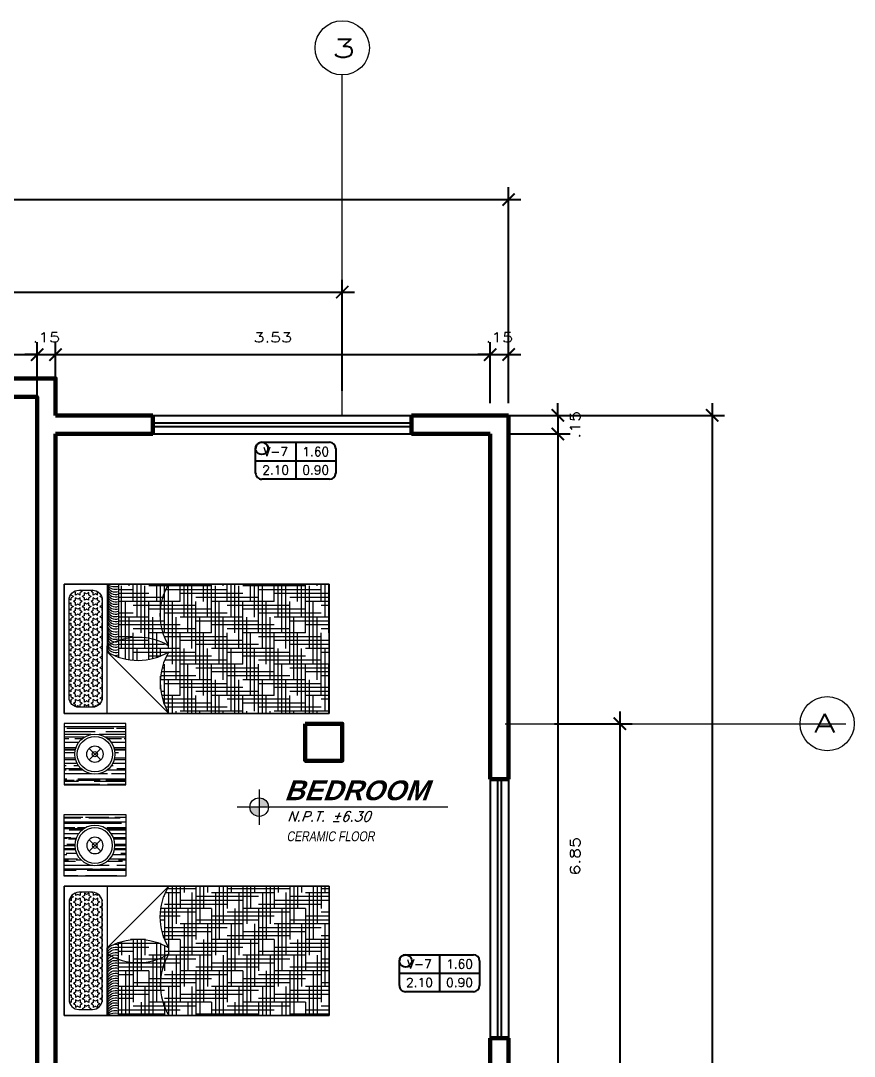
# Model space of a CAD drawing. Header units: millimetres. Extents: x 1313 to 1393.8, y 883.5 to 926.2.
# Drawn here: x 1367.6 to 1374.36, y 917.8 to 926.2 of the extents above; entities that cross this region are included whole.
import ezdxf
from ezdxf.enums import TextEntityAlignment as Align

# ---------------------------------------------------------------- set-up
doc = ezdxf.new("R2010")
doc.units = ezdxf.units.MM
for name, color, linetype, lineweight in [('ambientes', 254, 'Continuous', 25), ('columnas', 40, 'Continuous', 60), ('cotas', 87, 'Continuous', 15), ('COTNIV', 40, 'Continuous', 18), ('ejes', 147, 'Continuous', 5), ('HATCH II', 64, 'Continuous', 5), ('lineas delgadas', 252, 'Continuous', 5), ('Muros confinados', 3, 'Continuous', 60), ('Texto niveles', 4, 'Continuous', 18)]:
    doc.layers.add(name, color=color, linetype=linetype, lineweight=lineweight)
doc.layers.add('CODIGOS', color=31, linetype='Continuous')
doc.layers.add('Muebles', color=2, linetype='Continuous')
doc.styles.add('ACOT', font='simplex.shx', dxfattribs={"height": 0.08})
doc.styles.add('AMBIENTES', font='arialbd.ttf', dxfattribs={"height": 0.18})
doc.styles.add('R80-50', font='romans.shx', dxfattribs={"width": 1.3, "height": 0.08})
doc.styles.add('ROMANS', font='romans')
doc.styles.add('TITULOS', font='sanss___.ttf', dxfattribs={"height": 0.3})
doc.dimstyles.new('HORIZONTAL 1.1', dxfattribs={"dimtxt": 0.2, "dimasz": 0.1, "dimexe": 0.1, "dimexo": 0.1, "dimgap": 0.1, "dimtad": 2, "dimzin": 4, "dimdsep": 46, "dimtxsty": 'R80-50', "dimblk": 'ARCHTICK', "dimcen": 0.09, "dimdle": 0.1, "dimclrd": 256, "dimclre": 256, "dimclrt": 7, "dimaunit": 1, "dimazin": 0, "dimtfac": 1, "dimtix": 1, "dimtmove": 0, "dimatfit": 3, "dimldrblk": 'ARCHTICK', "dimfxl": 1, "dimtolj": 1, "dimtzin": 0, "dimarcsym": 0})

# ---------------------------------------------------------------- blocks, each defined once
blk = doc.blocks.new('_ArchTick')
at = {"color": 0, "const_width": 0.15}
blk.add_lwpolyline([(-0.5, -0.5), (0.5, 0.5)], dxfattribs=at)
blk = doc.blocks.new('*D443')
at = {"layer": 'cotas', "lineweight": -2, "transparency": 16777216}
for p, q in [((1371.954666263297, 922.9952182237887), (1371.954666263297, 923.0952182237887)), ((1371.555468992413, 922.9952182237887), (1372.054666263297, 922.9952182237887)), ((1371.954666263297, 922.9952182237887), (1371.954666263297, 922.8452182237877)), ((1371.555468992413, 922.8452182237877), (1372.054666263297, 922.8452182237877)), ((1371.954666263297, 922.8452182237877), (1371.954666263297, 922.7452182237877))]:
    blk.add_line(p, q, dxfattribs=at)
at = {"layer": 'Defpoints', "color": 0, "transparency": 16777216}
for p in [(1371.455468992413, 922.9952182237887), (1371.455468992413, 922.8452182237877), (1371.954666263297, 922.8452182237877)]:
    blk.add_point(p, dxfattribs=at)
at = {"layer": 'cotas', "lineweight": -2, "transparency": 16777216, "xscale": 0.1, "yscale": 0.1, "zscale": 0.1}
for p, rotation in [((1371.954666263297, 922.9952182237887), 270), ((1371.954666263297, 922.8452182237877), 90)]:
    blk.add_blockref('_ArchTick', p, dxfattribs=dict(at, rotation=rotation))
at = {"layer": 'cotas', "color": 7, "transparency": 16777216, "insert": (1372.094666263297, 922.9202182237875), "char_height": 0.08, "attachment_point": 5, "rotation": 90, "style": 'R80-50'}
blk.add_mtext('\\A1;.15', dxfattribs=at)
blk = doc.blocks.new('*D454')
at = {"layer": 'cotas', "lineweight": -2, "transparency": 16777216}
for p, q in [((1364.205468992412, 923.0952182237887), (1364.205468992412, 924.0952877576655)), ((1370.205468992412, 923.1952182237882), (1370.205468992412, 924.0952877576655)), ((1364.105468992412, 923.9952877576654), (1370.305468992412, 923.9952877576654))]:
    blk.add_line(p, q, dxfattribs=at)
at = {"layer": 'Defpoints', "color": 0, "transparency": 16777216}
for p in [(1370.205468992412, 923.9952877576654), (1370.205468992412, 923.0952182237882), (1364.205468992412, 922.9952182237887)]:
    blk.add_point(p, dxfattribs=at)
at = {"layer": 'cotas', "lineweight": -2, "transparency": 16777216, "xscale": 0.1, "yscale": 0.1, "zscale": 0.1, "rotation": 180}
blk.add_blockref('_ArchTick', (1364.205468992412, 923.9952877576654), dxfattribs=at)
at = {"layer": 'cotas', "lineweight": -2, "transparency": 16777216, "xscale": 0.1, "yscale": 0.1, "zscale": 0.1}
blk.add_blockref('_ArchTick', (1370.205468992412, 923.9952877576654), dxfattribs=at)
at = {"layer": 'cotas', "color": 7, "transparency": 16777216, "insert": (1367.205468992412, 924.1352877576654), "char_height": 0.08, "attachment_point": 5, "style": 'R80-50'}
blk.add_mtext('\\A1;6.00', dxfattribs=at)
blk = doc.blocks.new('*D455')
at = {"layer": 'cotas', "lineweight": -2, "transparency": 16777216}
for p, q in [((1358.205468992412, 923.0952182237887), (1358.205468992412, 924.8452877576655)), ((1371.555468992412, 923.0952182237892), (1371.555468992412, 924.8452877576655)), ((1358.105468992412, 924.7452877576654), (1371.655468992412, 924.7452877576654))]:
    blk.add_line(p, q, dxfattribs=at)
at = {"layer": 'Defpoints', "color": 0, "transparency": 16777216}
for p in [(1371.555468992412, 924.7452877576654), (1358.205468992412, 922.9952182237887), (1371.555468992412, 922.9952182237892)]:
    blk.add_point(p, dxfattribs=at)
at = {"layer": 'cotas', "lineweight": -2, "transparency": 16777216, "xscale": 0.1, "yscale": 0.1, "zscale": 0.1, "rotation": 180}
blk.add_blockref('_ArchTick', (1358.205468992412, 924.7452877576654), dxfattribs=at)
at = {"layer": 'cotas', "lineweight": -2, "transparency": 16777216, "xscale": 0.1, "yscale": 0.1, "zscale": 0.1}
blk.add_blockref('_ArchTick', (1371.555468992412, 924.7452877576654), dxfattribs=at)
at = {"layer": 'cotas', "color": 7, "transparency": 16777216, "insert": (1364.205468992412, 925.0000202679535), "char_height": 0.3, "attachment_point": 5, "style": 'TITULOS'}
blk.add_mtext('\\A1;13.35', dxfattribs=at)
blk = doc.blocks.new('*D457')
at = {"layer": 'cotas', "lineweight": -2, "transparency": 16777216}
for p, q in [((1364.205468992412, 923.0952182237887), (1364.205468992412, 923.5884435269139)), ((1367.730468992411, 923.0952182237892), (1367.730468992411, 923.5884435269139)), ((1364.105468992412, 923.4884435269139), (1367.83046899241, 923.4884435269139))]:
    blk.add_line(p, q, dxfattribs=at)
at = {"layer": 'Defpoints', "color": 0, "transparency": 16777216}
for p in [(1367.730468992411, 923.4884435269139), (1364.205468992412, 922.9952182237887), (1367.730468992411, 922.9952182237892)]:
    blk.add_point(p, dxfattribs=at)
at = {"layer": 'cotas', "lineweight": -2, "transparency": 16777216, "xscale": 0.1, "yscale": 0.1, "zscale": 0.1, "rotation": 180}
blk.add_blockref('_ArchTick', (1364.205468992412, 923.4884435269139), dxfattribs=at)
at = {"layer": 'cotas', "lineweight": -2, "transparency": 16777216, "xscale": 0.1, "yscale": 0.1, "zscale": 0.1}
blk.add_blockref('_ArchTick', (1367.730468992411, 923.4884435269139), dxfattribs=at)
at = {"layer": 'cotas', "color": 7, "transparency": 16777216, "insert": (1365.967968992411, 923.6284435269139), "char_height": 0.08, "attachment_point": 5, "style": 'R80-50'}
blk.add_mtext('\\A1;3.53', dxfattribs=at)
blk = doc.blocks.new('*D458')
at = {"layer": 'cotas', "lineweight": -2, "transparency": 16777216}
for p, q in [((1367.730468992411, 923.0952182237892), (1367.730468992411, 923.5884435269139)), ((1367.880468992412, 923.0952182237883), (1367.880468992412, 923.5884435269139)), ((1367.730468992411, 923.4884435269139), (1367.630468992411, 923.4884435269139)), ((1367.730468992411, 923.4884435269139), (1367.880468992412, 923.4884435269139)), ((1367.880468992412, 923.4884435269139), (1367.980468992411, 923.4884435269139))]:
    blk.add_line(p, q, dxfattribs=at)
at = {"layer": 'Defpoints', "color": 0, "transparency": 16777216}
for p in [(1367.880468992412, 923.4884435269139), (1367.730468992411, 922.9952182237892), (1367.880468992412, 922.9952182237882)]:
    blk.add_point(p, dxfattribs=at)
at = {"layer": 'cotas', "lineweight": -2, "transparency": 16777216, "xscale": 0.1, "yscale": 0.1, "zscale": 0.1}
blk.add_blockref('_ArchTick', (1367.730468992411, 923.4884435269139), dxfattribs=at)
at = {"layer": 'cotas', "lineweight": -2, "transparency": 16777216, "xscale": 0.1, "yscale": 0.1, "zscale": 0.1, "rotation": 180}
blk.add_blockref('_ArchTick', (1367.880468992412, 923.4884435269139), dxfattribs=at)
at = {"layer": 'cotas', "color": 7, "transparency": 16777216, "insert": (1367.805468992411, 923.6284435269139), "char_height": 0.08, "attachment_point": 5, "style": 'R80-50'}
blk.add_mtext('\\A1;.15', dxfattribs=at)
blk = doc.blocks.new('*D459')
at = {"layer": 'cotas', "lineweight": -2, "transparency": 16777216}
for p, q in [((1367.880468992412, 923.0952182237883), (1367.880468992412, 923.5884435269139)), ((1371.405468992412, 923.0952182237892), (1371.405468992412, 923.5884435269139)), ((1367.780468992412, 923.4884435269139), (1371.505468992412, 923.4884435269139))]:
    blk.add_line(p, q, dxfattribs=at)
at = {"layer": 'Defpoints', "color": 0, "transparency": 16777216}
for p in [(1371.405468992412, 923.4884435269139), (1367.880468992412, 922.9952182237882), (1371.405468992412, 922.9952182237892)]:
    blk.add_point(p, dxfattribs=at)
at = {"layer": 'cotas', "lineweight": -2, "transparency": 16777216, "xscale": 0.1, "yscale": 0.1, "zscale": 0.1, "rotation": 180}
blk.add_blockref('_ArchTick', (1367.880468992412, 923.4884435269139), dxfattribs=at)
at = {"layer": 'cotas', "lineweight": -2, "transparency": 16777216, "xscale": 0.1, "yscale": 0.1, "zscale": 0.1}
blk.add_blockref('_ArchTick', (1371.405468992412, 923.4884435269139), dxfattribs=at)
at = {"layer": 'cotas', "color": 7, "transparency": 16777216, "insert": (1369.642968992412, 923.6284435269139), "char_height": 0.08, "attachment_point": 5, "style": 'R80-50'}
blk.add_mtext('\\A1;3.53', dxfattribs=at)
blk = doc.blocks.new('*D460')
at = {"layer": 'cotas', "lineweight": -2, "transparency": 16777216}
for p, q in [((1371.405468992412, 923.0952182237892), (1371.405468992412, 923.5884435269139)), ((1371.555468992412, 923.0952182237892), (1371.555468992412, 923.5884435269139)), ((1371.405468992412, 923.4884435269139), (1371.305468992412, 923.4884435269139)), ((1371.405468992412, 923.4884435269139), (1371.555468992412, 923.4884435269139)), ((1371.555468992412, 923.4884435269139), (1371.655468992412, 923.4884435269139))]:
    blk.add_line(p, q, dxfattribs=at)
at = {"layer": 'Defpoints', "color": 0, "transparency": 16777216}
for p in [(1371.555468992412, 923.4884435269139), (1371.405468992412, 922.9952182237892), (1371.555468992412, 922.9952182237892)]:
    blk.add_point(p, dxfattribs=at)
at = {"layer": 'cotas', "lineweight": -2, "transparency": 16777216, "xscale": 0.1, "yscale": 0.1, "zscale": 0.1}
blk.add_blockref('_ArchTick', (1371.405468992412, 923.4884435269139), dxfattribs=at)
at = {"layer": 'cotas', "lineweight": -2, "transparency": 16777216, "xscale": 0.1, "yscale": 0.1, "zscale": 0.1, "rotation": 180}
blk.add_blockref('_ArchTick', (1371.555468992412, 923.4884435269139), dxfattribs=at)
at = {"layer": 'cotas', "color": 7, "transparency": 16777216, "insert": (1371.480468992412, 923.6284435269139), "char_height": 0.08, "attachment_point": 5, "style": 'R80-50'}
blk.add_mtext('\\A1;.15', dxfattribs=at)
blk = doc.blocks.new('*D464')
at = {"layer": 'cotas', "lineweight": -2, "transparency": 16777216}
for p, q in [((1371.954666263297, 922.9452182237877), (1371.954666263297, 915.8952182237882)), ((1371.555468992413, 922.8452182237877), (1372.054666263297, 922.8452182237877)), ((1371.755468992412, 915.9952182237882), (1372.054666263297, 915.9952182237882))]:
    blk.add_line(p, q, dxfattribs=at)
at = {"layer": 'Defpoints', "color": 0, "transparency": 16777216}
for p in [(1371.455468992413, 922.8452182237877), (1371.655468992413, 915.9952182237882), (1371.954666263297, 915.9952182237882)]:
    blk.add_point(p, dxfattribs=at)
at = {"layer": 'cotas', "lineweight": -2, "transparency": 16777216, "xscale": 0.1, "yscale": 0.1, "zscale": 0.1}
for p, rotation in [((1371.954666263297, 922.8452182237877), 90), ((1371.954666263297, 915.9952182237882), 270)]:
    blk.add_blockref('_ArchTick', p, dxfattribs=dict(at, rotation=rotation))
at = {"layer": 'cotas', "color": 7, "transparency": 16777216, "insert": (1372.094666263297, 919.4202182237873), "char_height": 0.08, "attachment_point": 5, "rotation": 90, "style": 'R80-50'}
blk.add_mtext('\\A1;6.85', dxfattribs=at)
blk = doc.blocks.new('*D474')
at = {"layer": 'cotas', "lineweight": -2, "transparency": 16777216}
for p, q in [((1372.456654278026, 920.5952182237883), (1372.456654278026, 914.3952182237882)), ((1371.927897837847, 920.4952182237882), (1372.556654278026, 920.4952182237882)), ((1371.927897837838, 914.4952182237882), (1372.556654278026, 914.4952182237882))]:
    blk.add_line(p, q, dxfattribs=at)
at = {"layer": 'Defpoints', "color": 0, "transparency": 16777216}
for p in [(1371.827897837847, 920.4952182237882), (1371.827897837838, 914.4952182237882), (1372.456654278026, 914.4952182237882)]:
    blk.add_point(p, dxfattribs=at)
at = {"layer": 'cotas', "lineweight": -2, "transparency": 16777216, "xscale": 0.1, "yscale": 0.1, "zscale": 0.1}
for p, rotation in [((1372.456654278026, 920.4952182237882), 90), ((1372.456654278026, 914.4952182237882), 270)]:
    blk.add_blockref('_ArchTick', p, dxfattribs=dict(at, rotation=rotation))
at = {"layer": 'cotas', "color": 7, "transparency": 16777216, "insert": (1372.596654278027, 917.4952182237876), "char_height": 0.08, "attachment_point": 5, "rotation": 90, "style": 'R80-50'}
blk.add_mtext('\\A1;6.00', dxfattribs=at)
blk = doc.blocks.new('*D476')
at = {"layer": 'cotas', "lineweight": -2, "transparency": 16777216}
for p, q in [((1373.206654278026, 923.0952182237883), (1373.206654278026, 908.3952182237878)), ((1371.927897837847, 922.9952182237882), (1373.306654278026, 922.9952182237882)), ((1371.927897837849, 908.4952182237878), (1373.306654278026, 908.4952182237878))]:
    blk.add_line(p, q, dxfattribs=at)
at = {"layer": 'Defpoints', "color": 0, "transparency": 16777216}
for p in [(1371.827897837847, 922.9952182237882), (1371.827897837849, 908.4952182237878), (1373.206654278026, 908.4952182237878)]:
    blk.add_point(p, dxfattribs=at)
at = {"layer": 'cotas', "lineweight": -2, "transparency": 16777216, "xscale": 0.1, "yscale": 0.1, "zscale": 0.1}
for p, rotation in [((1373.206654278026, 922.9952182237882), 90), ((1373.206654278026, 908.4952182237878), 270)]:
    blk.add_blockref('_ArchTick', p, dxfattribs=dict(at, rotation=rotation))
at = {"layer": 'cotas', "color": 7, "transparency": 16777216, "insert": (1373.346654278027, 915.7452182237873), "char_height": 0.08, "attachment_point": 5, "rotation": 90, "style": 'R80-50'}
blk.add_mtext('\\A1;14.50', dxfattribs=at)
blk = doc.blocks.new('VANOS')
at = {"color": 2}
for p, q in [((-0.3250000000000171, -0.100000000000005), (-0.3250000000000171, 0.09999999999999964)), ((-0.2749999999999915, 0.1499999999999968), (0.2750000000000057, 0.1500000000000004)), ((0, 0.1499999999999986), (0, -0.1500000000000021)), ((0.3250000000000028, 0.09999999999999964), (0.3250000000000028, -0.09999999999999787)), ((-0.3250000000000028, 0), (0.3250000000000028, 0)), ((0.2749999999999915, -0.1500000000000039), (-0.2750000000000057, -0.1500000000000039))]:
    blk.add_line(p, q, dxfattribs=at)
for centre, radius, start, end in [((-0.2750000000000057, 0.1000000000000014), 0.04999999999999716, 180, 180.000000000001), ((-0.2749999999999915, 0.1000000000000014), 0.05, 90, 180), ((0.2750000000000057, 0.1000000000000014), 0.04999999999999805, 90, 90), ((0.2750000000000057, 0.09999999999999787), 0.05, 0, 89.99999999999984), ((-0.2750000000000057, -0.1000000000000014), 0.04999999999999893, 179.999999999998, 270), ((0.2749999999999915, -0.1000000000000014), 0.05000000000000071, 270.0000000000041, 4.071109992273244e-12)]:
    blk.add_arc(centre, radius, start, end, dxfattribs=at)
at = {"color": 3, "style": 'ROMANS'}
for tag, p in [('VANO', (-0.1625000000000085, 0.07499999999999751)), ('ALFEIZAR', (0.1625000000000085, 0.07500000000000107)), ('ANCHO', (-0.1624999999999943, -0.07500000000000107)), ('ALTURA', (0.1625000000000085, -0.07499999999999929))]:
    blk.add_attdef(tag, text='', height=0.0725, dxfattribs=at).set_placement(p, align=Align.MIDDLE)
blk = doc.blocks.new('CAMA_1P')
h = blk.add_hatch()
h.set_pattern_fill('AR-RROOF', color=44, scale=0.0025, angle=90, style=0)
h.set_pattern_definition([(90, (-119.9135624076709, -194.1806122547768), (-0.06349999999999999, 0.1397), [0.9525, -0.127, 0.3175, -0.0635]), (90, (-119.9453124076709, -194.0961572547768), (-0.08445499999999999, -0.0635), [0.1905, -0.020955, 0.381, -0.047625]), (90, (-119.9675374076709, -194.1488622547768), (-0.04254499999999998, 0.3302), [0.508, -0.0889, 0.254, -0.0635])])
edge = h.paths.add_edge_path(flags=16)
edge.add_arc((0.25, -0.25), 0.1627505427101749, 0, 360)
h.paths.add_polyline_path([(0.5, 0), (0, 0), (0, -0.5), (0.5, -0.5)])
h = blk.add_hatch()
h.set_pattern_fill('STARS', color=256, scale=0.0065, style=0)
h.set_pattern_definition([(0, (-119.9135624076709, -191.3469539168526), (0, 0.03574519), [0.0206375, -0.0206375]), (59.99999999999999, (-119.9135624076709, -191.3469539168526), (-0.03095624260310147, 0.017872595), [0.0206375, -0.0206375]), (120, (-119.9032436576709, -191.3290813218526), (-0.03095624260310147, -0.01787259499999999), [0.0206375, -0.0206375])])
edge = h.paths.add_edge_path()
edge.add_line((1.500000000000014, -0.3100000000000307), (0.7099999999999937, -0.3100000000000307))
edge.add_arc((0.710000000000008, -0.2300000000000182), 0.0800000000000125, 180, 269.9999999999898, ccw=False)
edge.add_line((0.6299999999999955, -0.2300000000000182), (0.6299999999999955, -0.120000000000033))
edge.add_arc((0.710000000000008, -0.120000000000033), 0.0800000000000125, 90.00000000001017, 180, ccw=False)
edge.add_line((0.7099999999999937, -0.04000000000002046), (1.5, -0.03999999999999204))
edge.add_arc((1.5, -0.1200000000000045), 0.0800000000000125, 0, 90, ccw=False)
edge.add_line((1.579999999999998, -0.1200000000000045), (1.580000000000013, -0.2300000000000182))
edge.add_arc((1.5, -0.2300000000000466), 0.0800000000000125, -89.99999999998983, 2.029310053330846e-11, ccw=False)
h = blk.add_hatch()
h.set_pattern_fill('HOUND', color=37, scale=0.02, style=0)
h.set_pattern_definition([(0, (-119.9135624076709, -191.3469539168526), (0.127, 0.03175), [0.508, -0.254]), (90, (-119.9135624076709, -191.3469539168526), (-0.03175000000000001, -0.127), [0.508, -0.254])])
h.paths.add_polyline_path([(1.629999999999981, -0.4410709366600827), (1.036989332130702, -0.4410709366600543, 0.2242620617139695), (1.07999999999997, -0.8500000000000796, 0.2800000000001218), (0.5799999999999983, -0.8500000000000512), (0.5800000000000125, -2.149999999999977), (1.629999999999995, -2.150000000000006)])
for p, q in [((0.5799999999999983, -0.8500000000000227), (1.079999999999998, -0.3500000000000227)), ((1.628928241063122, -0.4410709366600543), (1.036989332130702, -0.4410709366600543))]:
    blk.add_line(p, q)
at = {"color": 44}
blk.add_lwpolyline([(0.5, 0), (0, 0), (0, -0.5), (0.5, -0.5)], close=True, dxfattribs=at)
blk.add_lwpolyline([(1.629999999999995, -2.150000000000006), (0.5799999999999983, -2.150000000000006), (0.5799999999999983, 0), (1.629999999999995, 0)], close=True)
for points in [[(1.500000000000014, -0.3100000000000307), (0.7099999999999937, -0.3100000000000307, -0.414213562373095), (0.6299999999999955, -0.2300000000000182), (0.6299999999999955, -0.120000000000033, -0.414213562373095), (0.7099999999999937, -0.04000000000002046), (1.5, -0.03999999999999204, -0.414213562373095), (1.579999999999998, -0.1200000000000045), (1.580000000000013, -0.2300000000000182, -0.414213562373095)], [(0.5799999999999983, -0.8500000000000227), (0.5799999999999983, -2.150000000000006), (1.629999999999995, -2.150000000000006), (1.629999999999995, -0.3500000000000227), (1.080000000000027, -0.3500000000000512, 0.2800000000001179), (1.079999999999956, -0.8500000000000512, 0.2800000000001124)]]:
    blk.add_lwpolyline(points, format="xyb", close=True)
at = {"color": 2}
for points in [[(0.2029979076230433, -0.2029979076230575), (0.2970020923769425, -0.2970020923769425)], [(0.2970020923769567, -0.2029979076230575), (0.2029979076230575, -0.2970020923769425)]]:
    blk.add_lwpolyline(points, dxfattribs=at)
blk.add_lwpolyline([(0.5799999999999983, -0.8500000000000227), (0.5799999999999983, -2.150000000000006), (1.629999999999995, -2.150000000000006)])
for centre, radius in [((0.25, -0.25), 0.1627505427101749), ((0.25, -0.25), 0.142750542710175), ((0.25, -0.25), 0.06647099649939667), ((0.2499999999999858, -0.25), 0.02135094619021061)]:
    blk.add_circle(centre, radius, dxfattribs=at)
for centre, radius, start, end in [((1.120836572032928, -0.4167025209127075), 0.07006255978313436, 168.8980934752214, 200.0902374048726), ((1.120836572032928, -0.4167025209127075), 0.07006255978313436, 106.990737031018, 138.5623774114059), ((1.144245808540759, -0.4170044699440609), 0.07006255978313436, 106.990737031018, 200.0902374048726), ((1.16424580854077, -0.4170044699440609), 0.07006255978313436, 106.990737031018, 200.0902374048726), ((1.187947434513461, -0.4170044699440894), 0.07006255978313436, 106.990737031018, 200.0902374048726), ((1.207947434513471, -0.4170044699440894), 0.07006255978313436, 106.990737031018, 200.0902374048726), ((1.231649060486163, -0.4170044699441178), 0.07006255978313436, 106.990737031018, 200.0902374048726), ((1.251649060486159, -0.4170044699441178), 0.07006255978313436, 106.990737031018, 200.0902374048726), ((1.271649060486169, -0.4170044699441178), 0.07006255978313436, 106.990737031018, 200.0902374048726), ((1.291649060486165, -0.4170044699441178), 0.07006255978313436, 106.990737031018, 200.0902374048726), ((1.311649060486175, -0.4170044699441178), 0.07006255978313436, 106.990737031018, 200.0902374048726), ((1.335350686458867, -0.4170044699441462), 0.07006255978313436, 106.990737031018, 200.0902374048726), ((1.355350686458863, -0.4170044699441462), 0.07006255978313436, 106.990737031018, 200.0902374048726), ((1.375350686458873, -0.4170044699441462), 0.07006255978313436, 106.990737031018, 200.0902374048726), ((1.395350686458869, -0.4170044699441462), 0.07006255978313436, 106.990737031018, 200.0902374048726), ((1.415350686458865, -0.4170044699441462), 0.07006255978313436, 106.990737031018, 200.0902374048726), ((1.435350686458861, -0.4170044699441462), 0.07006255978313436, 106.990737031018, 200.0902374048726), ((1.455350686458871, -0.4170044699441462), 0.07006255978313436, 106.990737031018, 200.0902374048726), ((1.475350686458867, -0.4170044699441462), 0.07006255978313436, 106.990737031018, 200.0902374048726), ((1.495350686458863, -0.4170044699441462), 0.07006255978313436, 106.990737031018, 200.0902374048726), ((1.515350686458873, -0.4170044699441462), 0.07006255978313436, 106.990737031018, 200.0902374048726), ((1.53535068645887, -0.4170044699441462), 0.07006255978313436, 106.990737031018, 200.0902374048726), ((1.53535068645887, -0.4170044699441462), 0.07006255978313436, 106.990737031018, 200.0902374048726), ((1.555350686458866, -0.4170044699441462), 0.07006255978313436, 106.990737031018, 200.0902374048726), ((1.575350686458862, -0.4170044699441462), 0.07006255978313436, 106.990737031018, 200.0902374048726), ((1.595350686458872, -0.4170044699441462), 0.07006255978313436, 106.990737031018, 200.0902374048726), ((1.615350686458868, -0.4170044699441462), 0.07006255978313436, 106.990737031018, 200.0902374048726), ((1.635350686458864, -0.4170044699441462), 0.07006255978313436, 106.990737031018, 200.0902374048726), ((1.674511688623454, -0.4177571448217634), 0.08733634629409809, 129.1207090399982, 195.4824147499222), ((1.756857096912441, -0.4189629588213961), 0.1481711319211223, 152.262090199697, 188.580898676866), ((2.474823649279557, -0.4054839948636868), 0.8466436511709444, 176.2424821566176, 182.4090211361781)]:
    blk.add_arc(centre, radius, start, end)

msp = doc.modelspace()

# ---------------------------------------------------------------- hatches: boundary and pattern name
at = {"layer": 'lineas delgadas'}
h = msp.add_hatch(color=256, dxfattribs=at)
h.paths.add_polyline_path([(1369.531817459595, 919.743493170058), (1369.531817459595, 919.8184931700578), (1369.456817459595, 919.8184931700578, 0.414213562373145)])
h.paths.add_polyline_path([(1369.531817459595, 919.8184931700578), (1369.606817459595, 919.8184931700578, 0.4142135623730618), (1369.531817459595, 919.8934931700576)])

# ---------------------------------------------------------------- linework, layer by layer
at = {"layer": 'columnas'}
msp.add_lwpolyline([(1369.905468992413, 920.4952182237887), (1370.205468992413, 920.4952182237887), (1370.205468992413, 920.1952182237881), (1369.905468992413, 920.1952182237881)], close=True, dxfattribs=at)
at = {"layer": 'ejes', "color": 5, "ltscale": 3}
for points in [[(1370.205468992412, 922.9952182237882), (1370.205468992412, 925.7567379548921)], [(1371.527897837846, 920.4952182237882), (1374.28941756895, 920.4952182237882)], [(1371.527897837846, 920.4952182237882), (1373.91941756895, 920.4952182237882)]]:
    msp.add_lwpolyline(points, dxfattribs=at)
at = {"layer": 'ejes', "color": 4, "linetype": 'Continuous'}
for centre in [(1370.205468992412, 925.9765083241521), (1374.13918793821, 920.4952182237882)]:
    msp.add_circle(centre, 0.22, dxfattribs=at)
at = {"layer": 'HATCH II'}
for points in [[(1370.099363711736, 920.5779380305505), (1370.099363711736, 921.6279380305507), (1367.949363711736, 921.6279380305507), (1367.949363711736, 920.5779380305505)], [(1370.099363711736, 919.1774958298686), (1370.099363711736, 918.1274958298684), (1367.949363711736, 918.1274958298684), (1367.949363711736, 919.1774958298686)]]:
    msp.add_lwpolyline(points, close=True, dxfattribs=at)
at = {"layer": 'HATCH II', "color": 76}
for points in [[(1370.099363711736, 920.5779380305505), (1370.099363711736, 921.6279380305507), (1367.949363711736, 921.6279380305507), (1367.949363711736, 920.5779380305505)], [(1370.099363711736, 919.1774958298686), (1370.099363711736, 918.1274958298684), (1367.949363711736, 918.1274958298684), (1367.949363711736, 919.1774958298686)]]:
    msp.add_lwpolyline(points, close=True, dxfattribs=at)
at = {"layer": 'HATCH II'}
for points in [[(1368.799363711736, 921.6279380305507), (1370.099363711736, 921.6279380305507), (1370.099363711736, 920.5779380305505), (1368.299363711736, 920.5779380305505), (1368.299363711736, 921.1279380305507, -0.2800000000001179), (1368.799363711736, 921.1279380305507, -0.2800000000001124)], [(1368.799363711736, 918.1274958298684), (1370.099363711736, 918.1274958298684), (1370.099363711736, 919.1774958298686), (1368.299363711736, 919.1774958298686), (1368.299363711736, 918.6274958298684, 0.2800000000001179), (1368.799363711736, 918.6274958298684, 0.2800000000001124)]]:
    msp.add_lwpolyline(points, format="xyb", close=True, dxfattribs=at)
at = {"layer": 'lineas delgadas'}
for p, q in [((1369.531817459595, 919.9617672943457), (1369.531817459595, 919.6752190457698)), ((1371.061456159792, 919.8184931700578), (1369.352119418664, 919.8184931700578))]:
    msp.add_line(p, q, dxfattribs=at)
msp.add_circle((1369.531817459595, 919.8184931700578), 0.075, dxfattribs=at)
at = {"layer": 'Muebles'}
for p, q in [((1368.667968992412, 922.9952182237901), (1370.767968992412, 922.9952182237896)), ((1368.667968992413, 922.9352182237933), (1370.767968992412, 922.9352182237869)), ((1368.667968992412, 922.9052182237931), (1370.767968992412, 922.9052182237867)), ((1368.667968992412, 922.8452182237932), (1370.767968992412, 922.8452182237868)), ((1371.405468992415, 920.0452182242618), (1371.405468992408, 917.9452182242624)), ((1371.465468992415, 920.0452182242618), (1371.465468992408, 917.9452182242624)), ((1371.495468992415, 920.0452182242614), (1371.495468992409, 917.9452182242619)), ((1371.555468992415, 920.0452182242614), (1371.555468992409, 917.9452182242619))]:
    msp.add_line(p, q, dxfattribs=at)
at = {"layer": 'Muros confinados'}
for p, q in [((1367.730468992411, 923.1452182237883), (1367.730468992412, 915.84521822379)), ((1368.667968992413, 922.9952182237892), (1367.880468992412, 922.9952182237892)), ((1368.667968992413, 922.9952182237932), (1368.667968992413, 922.8452182237932)), ((1371.555468992412, 922.9952182237892), (1370.767968992412, 922.9952182237896)), ((1370.767968992412, 922.9952182237869), (1370.767968992412, 922.8452182237868)), ((1371.555468992412, 922.9952182237892), (1371.555468992412, 922.8452182237895)), ((1371.555468992399, 922.9952182237892), (1371.555468992399, 920.0452182242614)), ((1368.667968992413, 922.8452182237891), (1367.880468992412, 922.8452182237891)), ((1367.880468992412, 922.8452182237886), (1367.880468992412, 915.84521822379)), ((1371.405468992412, 922.8452182237891), (1370.767968992411, 922.8452182237891)), ((1371.405468992413, 922.8452182237891), (1371.405468992412, 920.0452182242614)), ((1371.555468992415, 920.0452182242614), (1371.405468992415, 920.0452182242614)), ((1371.555468992409, 917.9452182242619), (1371.405468992408, 917.9452182242624)), ((1371.405468992413, 915.9952182237878), (1371.405468992408, 917.9452182242624)), ((1371.555468992409, 917.9452182242619), (1371.555468992413, 915.9952182237878))]:
    msp.add_line(p, q, dxfattribs=at)
for points in [[(1367.880468992412, 922.9952182237882), (1367.880468992412, 923.2952182237884), (1367.017968992405, 923.2952182237893)], [(1367.730468992411, 922.9952182237882), (1367.730468992411, 923.1452182237883), (1367.017968992405, 923.1452182237892)]]:
    msp.add_lwpolyline(points, dxfattribs=at)

# ---------------------------------------------------------------- block references
at = {"layer": 'CODIGOS'}
for p in [(1369.828182032202, 922.6273943603844), (1370.994590757394, 918.4712649763258)]:
    msp.add_blockref('VANOS', p, dxfattribs=at).add_auto_attribs({'ANCHO': '2.10', 'VANO': 'V-7', 'ALTURA': '0.90', 'ALFEIZAR': '1.60'})
at = {"layer": 'HATCH II', "rotation": 90}
msp.add_blockref('CAMA_1P', (1367.949363711736, 919.9979380305506), dxfattribs=at)
at = {"layer": 'HATCH II', "xscale": -1, "rotation": 90}
msp.add_blockref('CAMA_1P', (1367.949363711736, 919.7574958298685), dxfattribs=at)

# ---------------------------------------------------------------- texts
at = {"layer": 'ambientes', "style": 'AMBIENTES', "oblique": 20}
msp.add_text('BEDROOM', height=0.16, dxfattribs=at).set_placement((1370.318343278466, 919.9545367257608), align=Align.MIDDLE_CENTER)
at = {"layer": 'COTNIV', "color": 2, "linetype": 'Continuous', "style": 'ACOT', "oblique": 20}
msp.add_text('N.P.T. %%P6.30', height=0.08, dxfattribs=at).set_placement((1369.759589428796, 919.7028597965834))
at = {"layer": 'ejes', "color": 3, "linetype": 'Continuous', "ltscale": 0.75, "style": 'ROMANS', "width": 1.5}
for s, p in [('3', (1370.120791412738, 925.897925337573)), ('A', (1374.031008375028, 920.4238012103672))]:
    msp.add_text(s, height=0.15, dxfattribs=at).set_placement(p)
at = {"layer": 'Texto niveles', "color": 4, "oblique": 10, "width": 0.8}
msp.add_text('CERAMIC FLOOR', height=0.08, dxfattribs=at).set_placement((1370.11107148311, 919.5820479253418), align=Align.MIDDLE_CENTER)

# ---------------------------------------------------------------- dimensions: what is measured, and where the dimension line sits
at = {"layer": 'cotas'}
dim = msp.add_linear_dim(base=(1371.555468992412, 924.7452877576654), p1=(1358.205468992412, 922.9952182237887), p2=(1371.555468992412, 922.9952182237892), dimstyle='HORIZONTAL 1.1', override={"dimtxt": 0.5, "dimtxsty": 'TITULOS'}, dxfattribs=at)
dim.commit()
dim.dimension.update_dxf_attribs({"geometry": '*D455', "text_midpoint": (1364.205468992412, 924.7452877576654), "dimtype": 160})
for base, p1, p2, picture, middle in [((1370.205468992412, 923.9952877576654), (1364.205468992412, 922.9952182237887), (1370.205468992412, 923.0952182237882), '*D454', (1367.205468992412, 924.1352877576654)), ((1367.730468992411, 923.4884435269139), (1364.205468992412, 922.9952182237887), (1367.730468992411, 922.9952182237892), '*D457', (1365.967968992411, 923.6284435269139)), ((1367.880468992412, 923.4884435269139), (1367.730468992411, 922.9952182237892), (1367.880468992412, 922.9952182237882), '*D458', (1367.805468992411, 923.6284435269139)), ((1371.405468992412, 923.4884435269139), (1367.880468992412, 922.9952182237882), (1371.405468992412, 922.9952182237892), '*D459', (1369.642968992412, 923.6284435269139)), ((1371.555468992412, 923.4884435269139), (1371.405468992412, 922.9952182237892), (1371.555468992412, 922.9952182237892), '*D460', (1371.480468992412, 923.6284435269139))]:
    dim = msp.add_linear_dim(base=base, p1=p1, p2=p2, dimstyle='HORIZONTAL 1.1', dxfattribs=at)
    dim.commit()
    dim.dimension.update_dxf_attribs({"geometry": picture, "text_midpoint": middle})
for base, p1, p2, picture, middle in [((1371.954666263297, 922.8452182237877), (1371.455468992412, 922.9952182237882), (1371.455468992412, 922.8452182237872), '*D443', (1372.094666263297, 922.9202182237875)), ((1372.456654278026, 914.4952182237882), (1371.827897837847, 920.4952182237878), (1371.827897837837, 914.4952182237878), '*D474', (1372.596654278027, 917.4952182237876))]:
    dim = msp.add_linear_dim(base=base, p1=p1, p2=p2, angle=90, dimstyle='HORIZONTAL 1.1', dxfattribs=at)
    dim.commit()
    dim.dimension.update_dxf_attribs({"geometry": picture, "text_midpoint": middle})
dim = msp.add_aligned_dim(p1=(1371.827897837847, 922.9952182237878), p2=(1371.827897837848, 908.4952182237873), distance=1.3787564401779944, dimstyle='HORIZONTAL 1.1', dxfattribs=at)
dim.commit()
dim.dimension.update_dxf_attribs({"geometry": '*D476', "text_midpoint": (1373.346654278027, 915.7452182237873)})
dim = msp.add_linear_dim(base=(1371.954666263297, 915.9952182237882), p1=(1371.455468992412, 922.8452182237872), p2=(1371.655468992412, 915.9952182237878), angle=90, dimstyle='HORIZONTAL 1.1', override={"dimtmove": 1}, dxfattribs=at)
dim.commit()
dim.dimension.update_dxf_attribs({"geometry": '*D464', "text_midpoint": (1372.094666263297, 919.4202182237873)})

doc.saveas('drawing.dxf')
